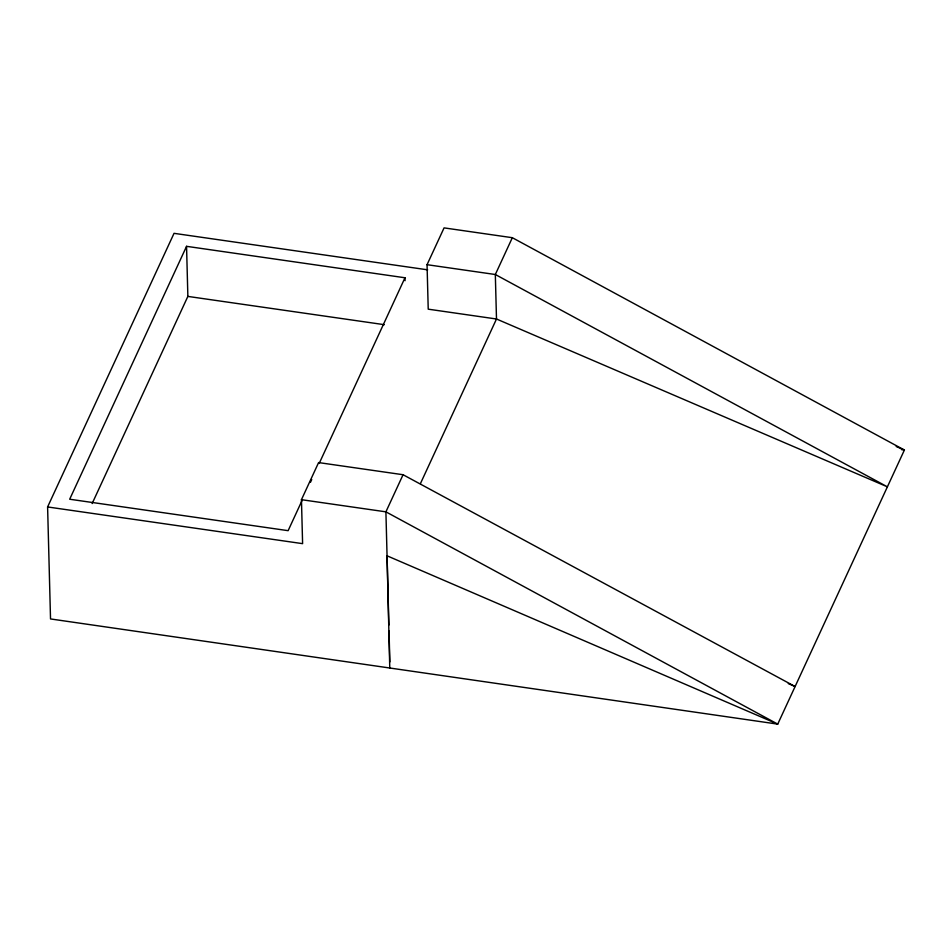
<?xml version="1.0" encoding="UTF-8"?>
<svg xmlns="http://www.w3.org/2000/svg" width="952" height="952" viewBox="0 0 952 952"><rect width="100%" height="100%" fill="white"/><g stroke="black" fill="none" stroke-linecap="round" stroke-linejoin="round"><path stroke-width="1.43" d="M427.055 264.692L495.326 274.509L887.395 486.841L496.492 319.003L428.221 309.174L427.055 264.692L444.072 227.885L512.331 237.702L904.4 450.034L777.736 724.115L50.527 618.943L47.6 506.952L174.037 233.335L427.65 269.832M405.064 280.709L404.981 277.77L186.556 246.33L69.686 499.229L288.123 530.669L302.415 499.729M92.142 503.56L187.865 296.405L186.556 246.33M47.6 506.952L302.605 543.652L301.451 499.681L318.599 462.577L403.065 474.727L795.11 686.535L788.28 683.596M310.495 482.236L311.744 479.546M319.206 463.41L404.981 277.77M512.331 237.702L495.326 274.509L496.492 319.003L420.427 483.616M403.065 474.727L385.905 511.843L388.868 625.071M187.865 296.405L384.31 324.68M901.461 449.606L904.4 450.034L896.201 446.512M301.451 499.681L385.905 511.843L777.736 724.115L387.059 555.813L389.773 668.28M389.023 630.962L389.844 661.914"/></g></svg>
